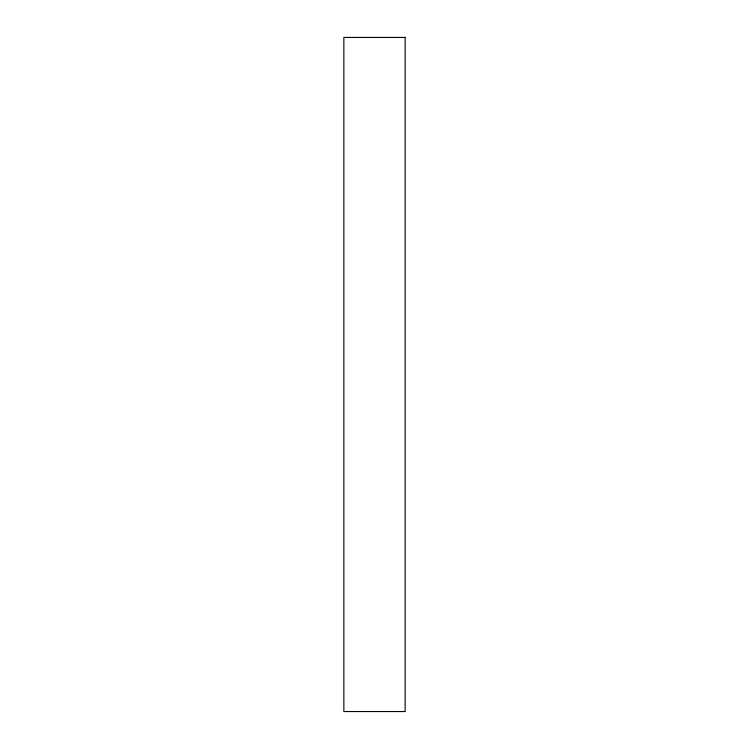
<?xml version="1.0" encoding="UTF-8"?>
<svg xmlns="http://www.w3.org/2000/svg" width="749" height="749" viewBox="0 0 749 749"><rect width="100%" height="100%" fill="white"/><g stroke="black" fill="none" stroke-linecap="round" stroke-linejoin="round"><path stroke-width="1.12" d="M405.143 37.45L343.857 37.45L343.857 711.55L405.143 711.55L405.143 37.45"/></g></svg>
